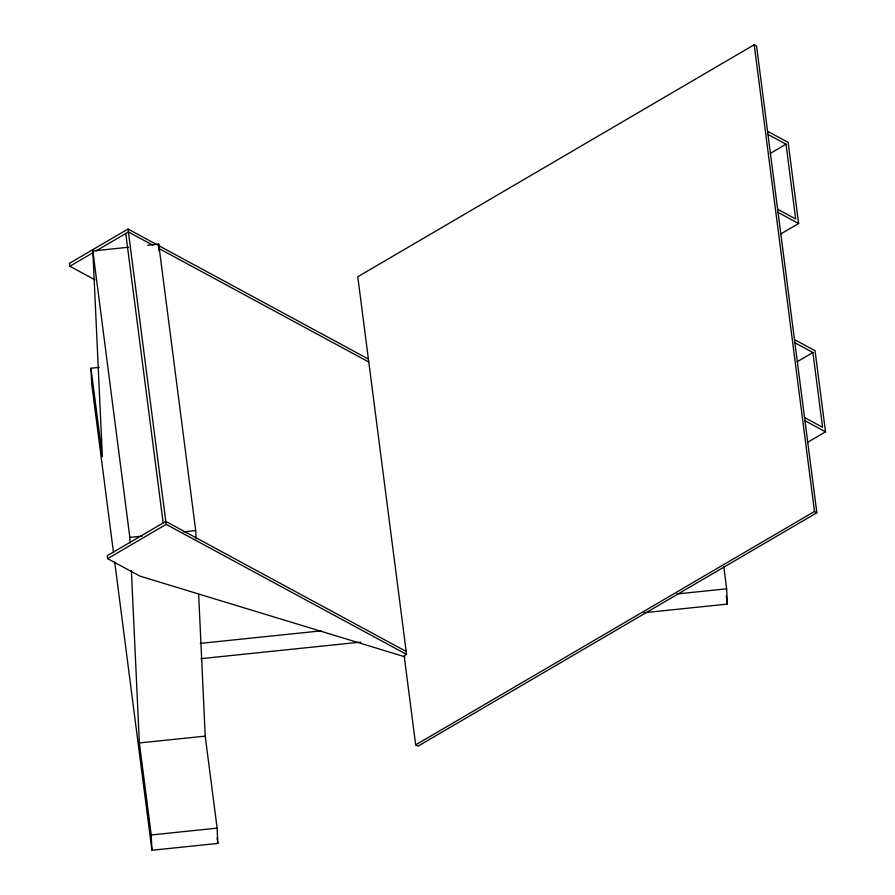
<?xml version="1.0" encoding="UTF-8"?>
<svg xmlns="http://www.w3.org/2000/svg" width="895" height="895" viewBox="0 0 895 895"><rect width="100%" height="100%" fill="white"/><g stroke="black" fill="none" stroke-linecap="round" stroke-linejoin="round"><path stroke-width="1.34" d="M368.404 359.063L128.03 229.03L69.474 263.298L69.855 266.251L94.993 279.844M69.855 266.251L93.651 252.323M96.022 250.924L128.41 231.973L152.944 245.241M754.205 44.75L357.776 276.756L406.554 654.402L404.171 655.8L415.672 744.875L418.032 746.15L816.844 512.745L756.555 46.025L754.205 44.75L814.495 511.47L816.844 512.745M770.338 153.381L786.011 144.207L795.666 218.962L777.632 209.206M406.173 651.459L165.799 521.416L107.243 555.694L107.624 558.637L166.179 524.369L406.554 654.402M780.529 234.098L798.62 223.515L788.137 142.406L767.574 131.274M797.244 361.714L812.917 352.54L822.572 427.295L804.549 417.54M807.447 442.432L825.526 431.849L815.054 350.728L794.48 339.608M415.672 744.875L814.495 511.47M99.188 367.397L90.954 368.248L102.354 456.506L92.845 250.947L128.522 247.244M147.731 245.252L158.706 244.111L195.703 530.567L196.094 538.902M130.099 542.952L129.842 537.392L142.193 536.116M183.352 531.843L195.703 530.567M200.279 643.382L321.115 630.863M676.654 594L726.65 588.821L723.798 566.759M200.995 658.664L360.707 642.107M644.031 612.739L727.355 604.103L726.65 588.821M205.223 736.126L217.116 828.143L217.821 843.426L151.949 850.25L151.244 834.968L139.363 742.951L205.223 736.126L198.668 594.459M151.244 834.968L217.116 828.143M404.92 656.818L139.944 576.123L107.624 558.637M767.977 134.451L786.011 144.207M778.046 212.395L798.62 223.515M794.894 342.785L812.917 352.54M804.963 420.717L825.526 431.849M159.075 248.564L368.785 362.016M726.281 595.824L727.355 604.103M217.105 837.888L217.821 843.426M128.03 229.03L166.179 524.369M125.77 233.528L163.159 522.971M92.845 250.947L129.842 537.392M113.486 552.495L91.67 383.53L90.954 368.248M114.739 562.183L151.949 850.25M158.706 244.111L159.03 251.059M131.386 570.73L139.363 742.951"/></g></svg>
